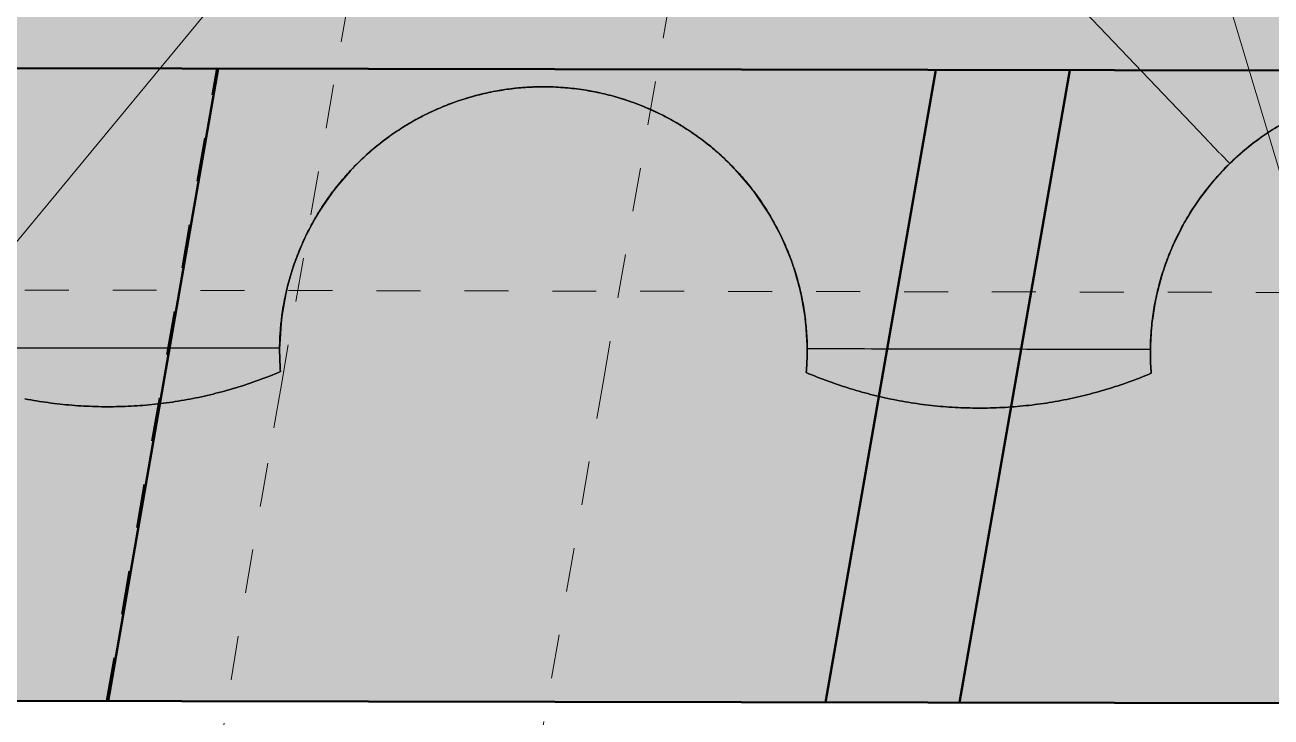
# Model space of a CAD drawing. Header units: metres. Extents: x -1161 to -1081, y 0 to 563.
# Drawn here: x -1115.764 to -1112.93, y 507.655 to 509.23 of the extents above; entities that cross this region are included whole.
import ezdxf

# ---------------------------------------------------------------- set-up
doc = ezdxf.new("R2010")
doc.units = ezdxf.units.M
for name, pattern in [('Dash - Tight', [0.0045, 0.003, -0.0015]), ('JacobsDash', [0.0045, 0.003, -0.0015]), ('JacobsGridLine', [0.0145, 0.01, -0.001, 0.0025, -0.001])]:
    doc.linetypes.add(name, pattern=pattern)
for name, color, linetype, lineweight in [('A-DETL', 7, 'Continuous', 13), ('A-DETL-GENF', 7, 'Continuous', 9), ('A-FLOR', 7, 'Continuous', 50), ('A-GENM', 7, 'Continuous', 35), ('G-ANNO-TEXT', 7, 'Continuous', 9), ('S-BEAM', 7, 'Continuous', 50), ('S-GRID', 7, 'Continuous', 9)]:
    doc.layers.add(name, color=color, linetype=linetype, lineweight=lineweight)

# ---------------------------------------------------------------- blocks, each defined once
blk = doc.blocks.new('T2DPAA-T2D-C3S-RS-M3D-100334_rvt-1-DRG-2873121 - DECK SLAB GENERAL ARRANGEMENT PLAN')
at = {"layer": 'A-GENM', "color": 254, "lineweight": 25, "true_color": 0xd1d1d1}
for p, q in [((-1113.4997, 509.4137), (-1113.0945, 508.9884)), ((-1114.6858, 509.0805), (-1114.6878, 509.0802)), ((-1114.2531, 508.9889), (-1114.2592, 508.9929)), ((-1114.2491, 508.9863), (-1114.2531, 508.9889)), ((-1113.0941, 508.9879), (-1113.0713, 508.964)), ((-1113.0704, 508.9631), (-1113.0469, 508.9383)), ((-1113.0458, 508.9372), (-1113.0445, 508.9358)), ((-1113.0435, 508.9348), (-1113.0239, 508.9142)), ((-1113.0239, 508.9142), (-1113.0265, 508.9117)), ((-1113.0184, 508.9196), (-1113.0239, 508.9142)), ((-1113.129, 508.7765), (-1113.1306, 508.7736)), ((-1114.017, 508.6826), (-1114.0178, 508.6847)), ((-1115.17, 508.622), (-1115.1709, 508.618))]:
    blk.add_line(p, q, dxfattribs=at)
at = {"layer": 'A-GENM', "color": 9, "lineweight": 25, "true_color": 0xbebebe}
for p, q in [((-1114.7412, 509.0683), (-1114.743, 509.0678)), ((-1114.6878, 509.0802), (-1114.6892, 509.0799)), ((-1114.6794, 509.0816), (-1114.6849, 509.0807)), ((-1114.6285, 509.0874), (-1114.6301, 509.0873)), ((-1114.5536, 509.0882), (-1114.5572, 509.0884)), ((-1114.8121, 509.0444), (-1114.8136, 509.0438)), ((-1114.8021, 509.0484), (-1114.808, 509.046)), ((-1114.7545, 509.0646), (-1114.7566, 509.064)), ((-1114.8728, 509.0155), (-1114.875, 509.0143)), ((-1114.8606, 509.0219), (-1114.8632, 509.0206)), ((-1114.3093, 509.022), (-1114.311, 509.0228)), ((-1114.3045, 509.0194), (-1114.3093, 509.022)), ((-1114.9257, 508.9829), (-1114.9271, 508.9819)), ((-1114.9155, 508.9898), (-1114.921, 508.9861)), ((-1114.2471, 508.9849), (-1114.2491, 508.9863)), ((-1114.2008, 508.9499), (-1114.2036, 508.9522)), ((-1112.9718, 508.9597), (-1112.9731, 508.9586)), ((-1114.9779, 508.9425), (-1114.9799, 508.9407)), ((-1114.9676, 508.9512), (-1114.9706, 508.9487)), ((-1114.1952, 508.9452), (-1114.2008, 508.9499)), ((-1115.0143, 508.9082), (-1115.0187, 508.9036)), ((-1114.148, 508.9003), (-1114.1509, 508.9032)), ((-1115.0651, 508.8488), (-1115.0665, 508.8469)), ((-1115.057, 508.8594), (-1115.0601, 508.8554)), ((-1114.1104, 508.8562), (-1114.1136, 508.8603)), ((-1114.1058, 508.8502), (-1114.1104, 508.8561)), ((-1115.0936, 508.8072), (-1115.0967, 508.8023)), ((-1114.0757, 508.8063), (-1114.0772, 508.8086)), ((-1114.0696, 508.7963), (-1114.0726, 508.8013)), ((-1113.1273, 508.7795), (-1113.129, 508.7765)), ((-1115.1305, 508.7389), (-1115.1311, 508.7375)), ((-1115.125, 508.7506), (-1115.1275, 508.7452)), ((-1114.0423, 508.7451), (-1114.0451, 508.7509)), ((-1114.0394, 508.7388), (-1114.0423, 508.7451)), ((-1115.1498, 508.6915), (-1115.1515, 508.6867)), ((-1114.0179, 508.6852), (-1114.0202, 508.6915)), ((-1114.0154, 508.6778), (-1114.017, 508.6826)), ((-1113.1779, 508.6617), (-1113.1785, 508.6595)), ((-1115.1682, 508.6297), (-1115.1698, 508.6229)), ((-1113.9999, 508.622), (-1114.0015, 508.6291)), ((-1113.9986, 508.6163), (-1113.9999, 508.622)), ((-1113.1917, 508.6081), (-1113.1933, 508.6002)), ((-1113.191, 508.6112), (-1113.1916, 508.6087)), ((-1115.18, 508.5663), (-1115.1805, 508.5621)), ((-1113.9892, 508.5601), (-1113.9898, 508.5649)), ((-1113.1999, 508.5581), (-1113.2002, 508.5562)), ((-1113.2015, 508.5435), (-1113.2018, 508.5409)), ((-1115.1848, 508.5025), (-1115.1849, 508.4945)), ((-1113.985, 508.4926), (-1113.9851, 508.5002)), ((-1113.2042, 508.5003), (-1113.2043, 508.491))]:
    blk.add_line(p, q, dxfattribs=at)
at = {"layer": 'A-GENM', "color": 253, "lineweight": 25, "true_color": 0xa3a3a3}
for p, q in [((-1114.6892, 509.0799), (-1114.7412, 509.0683)), ((-1114.6301, 509.0873), (-1114.6794, 509.0816)), ((-1114.5597, 509.0885), (-1114.6146, 509.0883)), ((-1114.5014, 509.0832), (-1114.5536, 509.0882)), ((-1114.4309, 509.0689), (-1114.4867, 509.0809)), ((-1114.3756, 509.0513), (-1114.4309, 509.0689)), ((-1114.8136, 509.0438), (-1114.8606, 509.0219)), ((-1114.7566, 509.064), (-1114.8021, 509.0484)), ((-1114.311, 509.0228), (-1114.3621, 509.0461)), ((-1114.875, 509.0143), (-1114.9155, 508.9898)), ((-1114.2595, 508.9931), (-1114.3045, 509.0194)), ((-1114.9271, 508.9819), (-1114.9676, 508.9512)), ((-1114.2036, 508.9522), (-1114.2471, 508.9849)), ((-1112.9272, 508.991), (-1112.9718, 508.9597)), ((-1114.9799, 508.9407), (-1115.0143, 508.9082)), ((-1114.1581, 508.9107), (-1114.1946, 508.9447)), ((-1112.9821, 508.9515), (-1113.0183, 508.9197)), ((-1115.0246, 508.8973), (-1115.057, 508.8594)), ((-1114.1136, 508.8603), (-1114.148, 508.9003)), ((-1113.027, 508.9112), (-1113.0621, 508.8732)), ((-1115.0665, 508.8469), (-1115.0936, 508.8072)), ((-1114.0772, 508.8086), (-1114.1058, 508.8502)), ((-1113.0695, 508.8644), (-1113.095, 508.8307)), ((-1113.1039, 508.8178), (-1113.1273, 508.7795)), ((-1115.1016, 508.794), (-1115.125, 508.7506)), ((-1114.0451, 508.7509), (-1114.0696, 508.7963)), ((-1113.1314, 508.7722), (-1113.154, 508.7259)), ((-1115.1311, 508.7375), (-1115.1498, 508.6915)), ((-1114.0202, 508.6915), (-1114.0394, 508.7388)), ((-1113.1599, 508.7119), (-1113.174, 508.6739)), ((-1115.1548, 508.6768), (-1115.1682, 508.6297)), ((-1114.0015, 508.6291), (-1114.0154, 508.6778)), ((-1113.1785, 508.6595), (-1113.191, 508.6112)), ((-1115.171, 508.6175), (-1115.18, 508.5663)), ((-1113.9898, 508.5649), (-1113.9986, 508.6163)), ((-1113.1933, 508.6002), (-1113.1999, 508.5581)), ((-1115.1817, 508.551), (-1115.1848, 508.5025)), ((-1113.9851, 508.5002), (-1113.9881, 508.5505)), ((-1113.2018, 508.5409), (-1113.2042, 508.5003))]:
    blk.add_line(p, q, dxfattribs=at)
at = {"layer": 'A-GENM', "color": 254, "lineweight": 25, "true_color": 0xd1d1d1, "flags": 128}
for points in [[(-1114.743, 509.0678), (-1114.7485, 509.0663), (-1114.7545, 509.0646)], [(-1114.6155, 509.0883), (-1114.6219, 509.0879), (-1114.6285, 509.0874)], [(-1114.4867, 509.0809), (-1114.4937, 509.0821), (-1114.5006, 509.0831)], [(-1114.808, 509.046), (-1114.8093, 509.0455), (-1114.8121, 509.0444)], [(-1114.3631, 509.0465), (-1114.3688, 509.0487), (-1114.3755, 509.0513)], [(-1114.8632, 509.0206), (-1114.8675, 509.0184), (-1114.8728, 509.0155)], [(-1114.921, 508.9861), (-1114.9225, 508.9851), (-1114.9257, 508.9829)], [(-1112.9731, 508.9586), (-1112.9756, 508.9567), (-1112.9813, 508.9522)], [(-1114.9706, 508.9487), (-1114.9736, 508.9462), (-1114.9779, 508.9425)], [(-1115.0187, 508.9036), (-1115.0202, 508.902), (-1115.0236, 508.8985)], [(-1114.1509, 508.9032), (-1114.153, 508.9055), (-1114.1579, 508.9105)], [(-1113.0625, 508.8728), (-1113.064, 508.871), (-1113.0688, 508.8652)], [(-1115.0601, 508.8554), (-1115.0619, 508.8531), (-1115.0651, 508.8488)], [(-1113.0952, 508.8305), (-1113.0997, 508.8239), (-1113.1035, 508.8183)], [(-1115.0967, 508.8023), (-1115.0981, 508.8), (-1115.101, 508.7951)], [(-1114.0726, 508.8013), (-1114.0733, 508.8025), (-1114.0757, 508.8063)], [(-1115.1275, 508.7452), (-1115.1284, 508.7433), (-1115.1305, 508.7389)], [(-1113.1545, 508.7249), (-1113.1563, 508.7206), (-1113.1596, 508.7127)], [(-1115.1515, 508.6867), (-1115.1525, 508.6838), (-1115.1545, 508.6777)], [(-1113.1742, 508.6733), (-1113.1768, 508.6652), (-1113.1779, 508.6617)], [(-1115.1805, 508.5621), (-1115.1809, 508.5586), (-1115.1817, 508.5516)], [(-1113.9882, 508.5514), (-1113.9889, 508.5577), (-1113.9892, 508.5601)], [(-1113.2002, 508.5562), (-1113.2009, 508.5499), (-1113.2015, 508.5435)]]:
    blk.add_lwpolyline(points, dxfattribs=at)
at = {"layer": 'A-GENM', "color": 253, "lineweight": 25, "true_color": 0xa3a3a3}
for points in [[(-1114.7488, 509.0662), (-1114.7562, 509.0641), (-1114.7636, 509.0619), (-1114.7709, 509.0595)], [(-1114.766, 509.0611), (-1114.7525, 509.0653), (-1114.7389, 509.0691), (-1114.7251, 509.0724)], [(-1114.7067, 509.0765), (-1114.7143, 509.075), (-1114.7219, 509.0732), (-1114.7294, 509.0714)], [(-1114.7251, 509.0724), (-1114.7114, 509.0757), (-1114.6975, 509.0785), (-1114.6835, 509.0809)], [(-1114.664, 509.0838), (-1114.6717, 509.0828), (-1114.6795, 509.0816), (-1114.6873, 509.0802)], [(-1114.6835, 509.0809), (-1114.6695, 509.0832), (-1114.6555, 509.085), (-1114.6414, 509.0864)], [(-1114.6206, 509.088), (-1114.6286, 509.0875), (-1114.6366, 509.0869), (-1114.6446, 509.0861)], [(-1114.6414, 509.0864), (-1114.6273, 509.0877), (-1114.6132, 509.0885), (-1114.599, 509.0889)], [(-1114.5769, 509.089), (-1114.5851, 509.0891), (-1114.5933, 509.089), (-1114.6015, 509.0888)], [(-1114.599, 509.0889), (-1114.5849, 509.0892), (-1114.5707, 509.089), (-1114.5565, 509.0884)], [(-1114.5326, 509.0867), (-1114.5412, 509.0875), (-1114.5498, 509.0881), (-1114.5584, 509.0884)], [(-1114.5565, 509.0884), (-1114.5424, 509.0877), (-1114.5283, 509.0865), (-1114.5142, 509.0848)], [(-1114.4735, 509.0786), (-1114.4874, 509.0812), (-1114.5014, 509.0833), (-1114.5155, 509.085)], [(-1114.5142, 509.0848), (-1114.5002, 509.0832), (-1114.4862, 509.081), (-1114.4723, 509.0783)], [(-1114.4723, 509.0783), (-1114.4583, 509.0757), (-1114.4445, 509.0725), (-1114.4309, 509.0689)], [(-1114.4309, 509.0689), (-1114.4174, 509.0653), (-1114.404, 509.0613), (-1114.3908, 509.0568)], [(-1114.39, 509.0565), (-1114.4035, 509.0611), (-1114.4171, 509.0652), (-1114.4309, 509.0689)], [(-1114.8449, 509.0298), (-1114.8322, 509.0359), (-1114.8192, 509.0416), (-1114.806, 509.0468)], [(-1114.79, 509.0529), (-1114.7971, 509.0503), (-1114.8043, 509.0476), (-1114.8113, 509.0447)], [(-1114.806, 509.0468), (-1114.7929, 509.052), (-1114.7795, 509.0568), (-1114.766, 509.0611)], [(-1114.3908, 509.0568), (-1114.3776, 509.0522), (-1114.3646, 509.0473), (-1114.3517, 509.0418)], [(-1114.3502, 509.0412), (-1114.3589, 509.0449), (-1114.3677, 509.0484), (-1114.3766, 509.0517)], [(-1114.3517, 509.0418), (-1114.3389, 509.0364), (-1114.3262, 509.0305), (-1114.3137, 509.0242)], [(-1114.9186, 508.9877), (-1114.9069, 508.9956), (-1114.8948, 509.003), (-1114.8825, 509.01)], [(-1114.8688, 509.0176), (-1114.8755, 509.0141), (-1114.8821, 509.0104), (-1114.8886, 509.0065)], [(-1114.8825, 509.01), (-1114.8702, 509.0171), (-1114.8577, 509.0236), (-1114.8449, 509.0298)], [(-1114.83, 509.0367), (-1114.837, 509.0336), (-1114.8438, 509.0304), (-1114.8506, 509.027)], [(-1114.3115, 509.0231), (-1114.3191, 509.027), (-1114.3268, 509.0307), (-1114.3346, 509.0343)], [(-1114.3137, 509.0242), (-1114.3013, 509.0179), (-1114.2891, 509.0112), (-1114.2771, 509.004)], [(-1114.2742, 509.0023), (-1114.2812, 509.0065), (-1114.2882, 509.0106), (-1114.2954, 509.0145)], [(-1112.9299, 508.9894), (-1112.9178, 508.9972), (-1112.9054, 509.0045), (-1112.8928, 509.0114)], [(-1114.953, 508.9629), (-1114.9419, 508.9715), (-1114.9304, 508.9798), (-1114.9186, 508.9877)], [(-1114.9061, 508.9959), (-1114.9124, 508.9918), (-1114.9187, 508.9877), (-1114.925, 508.9834)], [(-1114.2771, 509.004), (-1114.2651, 508.9969), (-1114.2534, 508.9893), (-1114.242, 508.9813)], [(-1114.2385, 508.9789), (-1114.245, 508.9835), (-1114.2515, 508.9879), (-1114.2582, 508.9922)], [(-1114.242, 508.9813), (-1114.2305, 508.9733), (-1114.2193, 508.965), (-1114.2085, 508.9562)], [(-1112.9652, 508.9647), (-1112.9537, 508.9733), (-1112.9419, 508.9816), (-1112.9299, 508.9894)], [(-1112.916, 508.9981), (-1112.9215, 508.9947), (-1112.9269, 508.9913), (-1112.9323, 508.9878)], [(-1114.9856, 508.9356), (-1114.9751, 508.9451), (-1114.9642, 508.9542), (-1114.953, 508.9629)], [(-1114.9417, 508.9715), (-1114.9477, 508.967), (-1114.9537, 508.9624), (-1114.9596, 508.9577)], [(-1114.2045, 508.953), (-1114.2106, 508.9579), (-1114.2167, 508.9628), (-1114.2229, 508.9675)], [(-1114.2085, 508.9562), (-1114.1976, 508.9475), (-1114.1871, 508.9383), (-1114.1768, 508.9288)], [(-1112.9987, 508.9375), (-1112.9879, 508.947), (-1112.9767, 508.9561), (-1112.9652, 508.9647)], [(-1112.9519, 508.9745), (-1112.957, 508.9708), (-1112.962, 508.9671), (-1112.967, 508.9633)], [(-1115.0162, 508.9062), (-1115.0064, 508.9164), (-1114.9962, 508.9262), (-1114.9856, 508.9356)], [(-1114.9754, 508.9446), (-1114.9811, 508.9397), (-1114.9867, 508.9347), (-1114.9922, 508.9296)], [(-1114.1725, 508.9248), (-1114.1781, 508.9301), (-1114.1838, 508.9353), (-1114.1896, 508.9403)], [(-1114.1768, 508.9288), (-1114.1666, 508.9193), (-1114.1567, 508.9095), (-1114.1472, 508.8993)], [(-1113.0301, 508.9081), (-1113.02, 508.9183), (-1113.0095, 508.9281), (-1112.9987, 508.9375)], [(-1112.9862, 508.9482), (-1112.9908, 508.9443), (-1112.9954, 508.9404), (-1113, 508.9364)], [(-1115.0446, 508.8747), (-1115.0355, 508.8855), (-1115.026, 508.896), (-1115.0162, 508.9062)], [(-1115.0071, 508.9154), (-1115.0125, 508.9101), (-1115.0177, 508.9047), (-1115.0228, 508.8992)], [(-1114.1425, 508.8943), (-1114.1477, 508.9), (-1114.153, 508.9055), (-1114.1584, 508.9109)], [(-1114.1472, 508.8993), (-1114.1376, 508.8892), (-1114.1285, 508.8786), (-1114.1196, 508.8678)], [(-1113.0594, 508.8764), (-1113.05, 508.8873), (-1113.0403, 508.8979), (-1113.0301, 508.9081)], [(-1113.0189, 508.9191), (-1113.023, 508.9152), (-1113.027, 508.9113), (-1113.0309, 508.9073)], [(-1115.0707, 508.8412), (-1115.0624, 508.8526), (-1115.0537, 508.8638), (-1115.0446, 508.8747)], [(-1115.0367, 508.8839), (-1115.0416, 508.8783), (-1115.0464, 508.8726), (-1115.0512, 508.8667)], [(-1114.1148, 508.8618), (-1114.1196, 508.8678), (-1114.1244, 508.8737), (-1114.1293, 508.8794)], [(-1114.1196, 508.8678), (-1114.1108, 508.857), (-1114.1024, 508.8459), (-1114.0944, 508.8345)], [(-1113.0863, 508.8427), (-1113.0777, 508.8543), (-1113.0688, 508.8655), (-1113.0594, 508.8764)], [(-1115.0944, 508.806), (-1115.0869, 508.818), (-1115.079, 508.8297), (-1115.0707, 508.8412)], [(-1115.0639, 508.8505), (-1115.0684, 508.8445), (-1115.0728, 508.8384), (-1115.0771, 508.8323)], [(-1114.0895, 508.8275), (-1114.0938, 508.8337), (-1114.0982, 508.8399), (-1114.1027, 508.846)], [(-1113.1107, 508.8072), (-1113.103, 508.8193), (-1113.0949, 508.8312), (-1113.0863, 508.8427)], [(-1115.0886, 508.8152), (-1115.0927, 508.8089), (-1115.0966, 508.8025), (-1115.1004, 508.7961)], [(-1114.0944, 508.8345), (-1114.0864, 508.8231), (-1114.0787, 508.8114), (-1114.0715, 508.7994)], [(-1114.0667, 508.7913), (-1114.0705, 508.7979), (-1114.0744, 508.8043), (-1114.0785, 508.8107)], [(-1114.0715, 508.7994), (-1114.0643, 508.7875), (-1114.0575, 508.7753), (-1114.0511, 508.7629)], [(-1113.1325, 508.77), (-1113.1257, 508.7827), (-1113.1184, 508.7951), (-1113.1107, 508.8072)], [(-1115.134, 508.7309), (-1115.1283, 508.7439), (-1115.1222, 508.7566), (-1115.1156, 508.7691)], [(-1114.0469, 508.7545), (-1114.0501, 508.761), (-1114.0534, 508.7674), (-1114.0569, 508.7738)], [(-1114.0511, 508.7629), (-1114.0447, 508.7505), (-1114.0388, 508.7379), (-1114.0333, 508.725)], [(-1113.1516, 508.7314), (-1113.1457, 508.7445), (-1113.1393, 508.7574), (-1113.1325, 508.77)], [(-1113.1319, 508.7711), (-1113.1347, 508.7661), (-1113.1373, 508.761), (-1113.1399, 508.7559)], [(-1115.1498, 508.6915), (-1115.145, 508.7048), (-1115.1397, 508.718), (-1115.134, 508.7309)], [(-1115.1301, 508.7397), (-1115.1332, 508.7329), (-1115.1362, 508.726), (-1115.1391, 508.7191)], [(-1114.029, 508.7147), (-1114.0319, 508.7217), (-1114.0348, 508.7286), (-1114.0379, 508.7355)], [(-1113.1678, 508.6915), (-1113.1629, 508.705), (-1113.1575, 508.7183), (-1113.1516, 508.7314)], [(-1113.1509, 508.733), (-1113.1534, 508.7275), (-1113.1558, 508.7219), (-1113.1581, 508.7163)], [(-1114.0333, 508.725), (-1114.0278, 508.7122), (-1114.0228, 508.6992), (-1114.0182, 508.686)], [(-1115.1627, 508.6511), (-1115.1608, 508.6579), (-1115.1567, 508.6714), (-1115.1522, 508.6848), (-1115.1498, 508.6915)], [(-1114.0144, 508.6746), (-1114.0167, 508.6817), (-1114.0192, 508.6889), (-1114.0218, 508.6959)], [(-1114.0182, 508.686), (-1114.0137, 508.6729), (-1114.0095, 508.6595), (-1114.0059, 508.6461)], [(-1113.1812, 508.6505), (-1113.1772, 508.6643), (-1113.1728, 508.678), (-1113.1678, 508.6915)], [(-1113.167, 508.6937), (-1113.1692, 508.6878), (-1113.1713, 508.6819), (-1113.1733, 508.6759)], [(-1115.1727, 508.6098), (-1115.1698, 508.6237), (-1115.1665, 508.6374), (-1115.1627, 508.6511)], [(-1115.1604, 508.659), (-1115.1625, 508.6518), (-1115.1645, 508.6446), (-1115.1664, 508.6373)], [(-1114.0026, 508.6335), (-1114.0044, 508.6408), (-1114.0064, 508.6481), (-1114.0085, 508.6554)], [(-1114.0059, 508.6461), (-1114.0022, 508.6326), (-1113.999, 508.619), (-1113.9963, 508.6053)], [(-1113.1916, 508.6086), (-1113.1886, 508.6227), (-1113.1851, 508.6367), (-1113.1812, 508.6505)], [(-1113.1804, 508.6533), (-1113.1822, 508.6472), (-1113.1839, 508.6409), (-1113.1855, 508.6347)], [(-1115.1711, 508.6173), (-1115.1727, 508.6099), (-1115.1742, 508.6025), (-1115.1755, 508.5951)], [(-1113.9938, 508.5916), (-1113.9951, 508.5991), (-1113.9965, 508.6065), (-1113.9981, 508.6139)], [(-1113.1908, 508.6121), (-1113.1922, 508.6057), (-1113.1935, 508.5993), (-1113.1946, 508.5929)], [(-1115.1797, 508.568), (-1115.1779, 508.582), (-1115.1755, 508.596), (-1115.1727, 508.6098)], [(-1113.9963, 508.6053), (-1113.9936, 508.5917), (-1113.9914, 508.5779), (-1113.9897, 508.564)], [(-1113.1989, 508.5662), (-1113.1979, 508.5733), (-1113.1957, 508.5875), (-1113.193, 508.6016), (-1113.1916, 508.6086)], [(-1115.1788, 508.5749), (-1115.1799, 508.5674), (-1115.1808, 508.5599), (-1115.1816, 508.5524)], [(-1113.988, 508.5493), (-1113.9888, 508.5568), (-1113.9897, 508.5643), (-1113.9907, 508.5719)], [(-1113.9897, 508.564), (-1113.9879, 508.5502), (-1113.9867, 508.5363), (-1113.9859, 508.5224)], [(-1113.2032, 508.5233), (-1113.2022, 508.5376), (-1113.2008, 508.5519), (-1113.1989, 508.5662)], [(-1113.1983, 508.5703), (-1113.1993, 508.5637), (-1113.2001, 508.5572), (-1113.2008, 508.5506)], [(-1115.1834, 508.5321), (-1115.184, 508.5245), (-1115.1844, 508.5169), (-1115.1846, 508.5093)], [(-1113.9852, 508.5065), (-1113.9854, 508.5142), (-1113.9858, 508.5218), (-1113.9863, 508.5294)], [(-1113.2028, 508.528), (-1113.2033, 508.5214), (-1113.2037, 508.5147), (-1113.2039, 508.5081)], [(-1115.1849, 508.4833), (-1115.1851, 508.4974), (-1115.1847, 508.5116), (-1115.1838, 508.5257)], [(-1113.9859, 508.5224), (-1113.9851, 508.5085), (-1113.9848, 508.4945), (-1113.985, 508.4806)], [(-1113.2043, 508.4802), (-1113.2045, 508.4946), (-1113.2041, 508.5089), (-1113.2032, 508.5233)], [(-1115.183, 508.4409), (-1115.1842, 508.455), (-1115.1848, 508.4691), (-1115.1849, 508.4833)], [(-1113.985, 508.4806), (-1113.9852, 508.4666), (-1113.9859, 508.4527), (-1113.9871, 508.4388)], [(-1113.2024, 508.4371), (-1113.2036, 508.4515), (-1113.2042, 508.4658), (-1113.2043, 508.4802)], [(-1115.2843, 508.4041), (-1115.2671, 508.4093), (-1115.2501, 508.415), (-1115.2332, 508.4211)], [(-1115.2332, 508.4211), (-1115.2163, 508.4272), (-1115.1996, 508.4338), (-1115.183, 508.4409)], [(-1113.9871, 508.4388), (-1113.9706, 508.4317), (-1113.9539, 508.4251), (-1113.9371, 508.4189)], [(-1113.9371, 508.4189), (-1113.9203, 508.4128), (-1113.9033, 508.4071), (-1113.8862, 508.4018)], [(-1113.3035, 508.4006), (-1113.2863, 508.4058), (-1113.2693, 508.4114), (-1113.2525, 508.4175)], [(-1113.2525, 508.4175), (-1113.2356, 508.4236), (-1113.2189, 508.4302), (-1113.2024, 508.4371)], [(-1115.389, 508.3783), (-1115.3714, 508.3817), (-1115.3538, 508.3855), (-1115.3363, 508.3898)], [(-1115.3363, 508.3898), (-1115.3189, 508.3941), (-1115.3015, 508.3988), (-1115.2843, 508.4041)], [(-1113.8862, 508.4018), (-1113.869, 508.3965), (-1113.8518, 508.3917), (-1113.8344, 508.3874)], [(-1113.8344, 508.3874), (-1113.8257, 508.3852), (-1113.8082, 508.3812), (-1113.7907, 508.3775), (-1113.7819, 508.3758)], [(-1113.4078, 508.3751), (-1113.3902, 508.3784), (-1113.3727, 508.3822), (-1113.3553, 508.3864)], [(-1113.3553, 508.3864), (-1113.3379, 508.3907), (-1113.3206, 508.3954), (-1113.3035, 508.4006)], [(-1115.7643, 508.379), (-1115.7466, 508.3756), (-1115.7289, 508.3727), (-1115.7111, 508.3702)], [(-1115.7111, 508.3702), (-1115.6933, 508.3678), (-1115.6754, 508.3658), (-1115.6575, 508.3643)], [(-1115.6575, 508.3643), (-1115.6396, 508.3629), (-1115.6216, 508.3619), (-1115.6037, 508.3613)], [(-1115.6037, 508.3613), (-1115.5857, 508.3608), (-1115.5677, 508.3608), (-1115.5497, 508.3612)], [(-1115.5497, 508.3612), (-1115.5318, 508.3617), (-1115.5138, 508.3626), (-1115.4959, 508.364)], [(-1115.4959, 508.364), (-1115.478, 508.3655), (-1115.4601, 508.3674), (-1115.4423, 508.3698)], [(-1115.4423, 508.3698), (-1115.4244, 508.3721), (-1115.4067, 508.375), (-1115.389, 508.3783)], [(-1113.7819, 508.3758), (-1113.7643, 508.3724), (-1113.7466, 508.3695), (-1113.7289, 508.3671)], [(-1113.7289, 508.3671), (-1113.7111, 508.3647), (-1113.6933, 508.3627), (-1113.6754, 508.3612)], [(-1113.6754, 508.3612), (-1113.6576, 508.3597), (-1113.6397, 508.3587), (-1113.6218, 508.3582)], [(-1113.6218, 508.3582), (-1113.6039, 508.3577), (-1113.5859, 508.3577), (-1113.568, 508.3581)], [(-1113.568, 508.3581), (-1113.5501, 508.3586), (-1113.5322, 508.3595), (-1113.5143, 508.3609)], [(-1113.5143, 508.3609), (-1113.4965, 508.3623), (-1113.4787, 508.3642), (-1113.4609, 508.3665)], [(-1113.4609, 508.3665), (-1113.4431, 508.3689), (-1113.4254, 508.3717), (-1113.4078, 508.3751)]]:
    blk.add_open_spline(points, degree=3, dxfattribs=at)
at = {"layer": 'A-GENM', "color": 9, "lineweight": 25, "true_color": 0xbebebe}
for points in [[(-1114.7251, 509.0724), (-1114.7389, 509.0691), (-1114.7525, 509.0653), (-1114.766, 509.0611)], [(-1114.7294, 509.0714), (-1114.7359, 509.0698), (-1114.7424, 509.068), (-1114.7488, 509.0662)], [(-1114.6835, 509.0809), (-1114.6975, 509.0786), (-1114.7114, 509.0757), (-1114.7251, 509.0724)], [(-1114.6873, 509.0802), (-1114.6938, 509.0791), (-1114.7003, 509.0779), (-1114.7067, 509.0765)], [(-1114.6414, 509.0864), (-1114.6555, 509.085), (-1114.6695, 509.0832), (-1114.6835, 509.0809)], [(-1114.6446, 509.0861), (-1114.651, 509.0854), (-1114.6575, 509.0847), (-1114.664, 509.0838)], [(-1114.599, 509.0889), (-1114.6132, 509.0885), (-1114.6273, 509.0877), (-1114.6414, 509.0864)], [(-1114.5565, 509.0884), (-1114.5636, 509.0887), (-1114.5778, 509.0891), (-1114.5919, 509.089), (-1114.599, 509.0889)], [(-1114.5584, 509.0884), (-1114.5646, 509.0887), (-1114.5707, 509.0889), (-1114.5769, 509.089)], [(-1114.5142, 509.0848), (-1114.5283, 509.0865), (-1114.5424, 509.0877), (-1114.5565, 509.0884)], [(-1114.5155, 509.085), (-1114.5212, 509.0856), (-1114.5269, 509.0862), (-1114.5326, 509.0867)], [(-1114.4723, 509.0783), (-1114.4862, 509.081), (-1114.5002, 509.0832), (-1114.5142, 509.0848)], [(-1114.4309, 509.0689), (-1114.4449, 509.0726), (-1114.4592, 509.0759), (-1114.4735, 509.0786)], [(-1114.4309, 509.0689), (-1114.4445, 509.0725), (-1114.4583, 509.0757), (-1114.4723, 509.0783)], [(-1114.3908, 509.0567), (-1114.404, 509.0613), (-1114.4174, 509.0653), (-1114.4309, 509.0689)], [(-1114.806, 509.0468), (-1114.8192, 509.0416), (-1114.8322, 509.0359), (-1114.8449, 509.0298)], [(-1114.8113, 509.0447), (-1114.8176, 509.0421), (-1114.8238, 509.0395), (-1114.83, 509.0367)], [(-1114.766, 509.0611), (-1114.7795, 509.0568), (-1114.7929, 509.052), (-1114.806, 509.0468)], [(-1114.3517, 509.0418), (-1114.3646, 509.0473), (-1114.3776, 509.0522), (-1114.3908, 509.0567)], [(-1114.3766, 509.0517), (-1114.3808, 509.0533), (-1114.385, 509.0548), (-1114.3892, 509.0562)], [(-1114.3137, 509.0242), (-1114.3262, 509.0305), (-1114.3389, 509.0364), (-1114.3517, 509.0418)], [(-1114.3346, 509.0343), (-1114.3397, 509.0367), (-1114.3449, 509.039), (-1114.3502, 509.0412)], [(-1114.8825, 509.01), (-1114.8948, 509.003), (-1114.9068, 508.9956), (-1114.9186, 508.9877)], [(-1114.8449, 509.0298), (-1114.8577, 509.0237), (-1114.8702, 509.0171), (-1114.8825, 509.01)], [(-1114.8506, 509.027), (-1114.8567, 509.024), (-1114.8628, 509.0209), (-1114.8688, 509.0176)], [(-1114.2771, 509.004), (-1114.2891, 509.0112), (-1114.3013, 509.0179), (-1114.3137, 509.0242)], [(-1114.9186, 508.9877), (-1114.9304, 508.9798), (-1114.9419, 508.9715), (-1114.953, 508.9628)], [(-1114.8896, 509.0059), (-1114.8952, 509.0027), (-1114.9006, 508.9993), (-1114.9061, 508.9959)], [(-1114.242, 508.9813), (-1114.2534, 508.9893), (-1114.2651, 508.9969), (-1114.2771, 509.004)], [(-1114.2582, 508.9922), (-1114.2635, 508.9957), (-1114.2688, 508.999), (-1114.2742, 509.0023)], [(-1114.2085, 508.9562), (-1114.2193, 508.965), (-1114.2305, 508.9733), (-1114.242, 508.9813)], [(-1112.9299, 508.9894), (-1112.9419, 508.9816), (-1112.9537, 508.9733), (-1112.9652, 508.9647)], [(-1114.953, 508.9628), (-1114.9642, 508.9542), (-1114.9751, 508.9451), (-1114.9856, 508.9356)], [(-1114.9596, 508.9577), (-1114.9649, 508.9534), (-1114.9702, 508.9491), (-1114.9754, 508.9446)], [(-1114.2229, 508.9675), (-1114.228, 508.9714), (-1114.2332, 508.9752), (-1114.2385, 508.9789)], [(-1114.1768, 508.9288), (-1114.1871, 508.9383), (-1114.1976, 508.9475), (-1114.2085, 508.9562)], [(-1112.9652, 508.9647), (-1112.9767, 508.9561), (-1112.9879, 508.947), (-1112.9987, 508.9376)], [(-1112.967, 508.9633), (-1112.9735, 508.9584), (-1112.9799, 508.9533), (-1112.9862, 508.9482)], [(-1114.9856, 508.9356), (-1114.9962, 508.9262), (-1115.0064, 508.9164), (-1115.0162, 508.9062)], [(-1114.9922, 508.9296), (-1114.9973, 508.9249), (-1115.0022, 508.9202), (-1115.0071, 508.9154)], [(-1114.1472, 508.8993), (-1114.1567, 508.9095), (-1114.1666, 508.9194), (-1114.1768, 508.9288)], [(-1114.1584, 508.9109), (-1114.163, 508.9156), (-1114.1677, 508.9202), (-1114.1725, 508.9248)], [(-1112.9987, 508.9376), (-1113.0095, 508.9281), (-1113.02, 508.9183), (-1113.0301, 508.9081)], [(-1113, 508.9364), (-1113.0064, 508.9308), (-1113.0127, 508.925), (-1113.0189, 508.9191)], [(-1115.0162, 508.9062), (-1115.026, 508.896), (-1115.0355, 508.8855), (-1115.0446, 508.8747)], [(-1115.0228, 508.8992), (-1115.0275, 508.8942), (-1115.0321, 508.8891), (-1115.0367, 508.8839)], [(-1114.1196, 508.8678), (-1114.1285, 508.8786), (-1114.1376, 508.8892), (-1114.1472, 508.8993)], [(-1113.0301, 508.9081), (-1113.0403, 508.8979), (-1113.05, 508.8873), (-1113.0594, 508.8764)], [(-1113.0317, 508.9065), (-1113.0413, 508.8968), (-1113.0505, 508.8868), (-1113.0594, 508.8764)], [(-1115.0446, 508.8747), (-1115.0537, 508.8638), (-1115.0624, 508.8526), (-1115.0707, 508.8412)], [(-1114.0944, 508.8345), (-1114.1024, 508.8459), (-1114.1108, 508.857), (-1114.1196, 508.8678)], [(-1113.0594, 508.8764), (-1113.0688, 508.8655), (-1113.0777, 508.8543), (-1113.0863, 508.8427)], [(-1113.0601, 508.8756), (-1113.0692, 508.865), (-1113.0779, 508.854), (-1113.0862, 508.8428)], [(-1115.0707, 508.8412), (-1115.079, 508.8297), (-1115.0869, 508.818), (-1115.0944, 508.806)], [(-1114.1027, 508.846), (-1114.1066, 508.8513), (-1114.1107, 508.8566), (-1114.1148, 508.8618)], [(-1113.0863, 508.8427), (-1113.0949, 508.8312), (-1113.103, 508.8193), (-1113.1107, 508.8072)], [(-1113.0863, 508.8427), (-1113.0946, 508.8315), (-1113.1025, 508.82), (-1113.11, 508.8083)], [(-1115.0771, 508.8323), (-1115.081, 508.8267), (-1115.0848, 508.8209), (-1115.0886, 508.8152)], [(-1114.0715, 508.7994), (-1114.0787, 508.8114), (-1114.0864, 508.8231), (-1114.0944, 508.8345)], [(-1115.0944, 508.806), (-1115.1019, 508.7939), (-1115.109, 508.7817), (-1115.1156, 508.7691)], [(-1115.1004, 508.7961), (-1115.104, 508.7902), (-1115.1074, 508.7842), (-1115.1107, 508.7782)], [(-1114.0511, 508.7629), (-1114.0575, 508.7753), (-1114.0643, 508.7875), (-1114.0715, 508.7994)], [(-1114.0569, 508.7738), (-1114.06, 508.7797), (-1114.0633, 508.7856), (-1114.0667, 508.7913)], [(-1113.1107, 508.8072), (-1113.1184, 508.7951), (-1113.1257, 508.7827), (-1113.1325, 508.77)], [(-1113.1107, 508.8072), (-1113.118, 508.7958), (-1113.1249, 508.7841), (-1113.1313, 508.7722)], [(-1115.1156, 508.7691), (-1115.1222, 508.7566), (-1115.1283, 508.7439), (-1115.134, 508.7309)], [(-1115.1214, 508.7578), (-1115.1244, 508.7518), (-1115.1273, 508.7458), (-1115.1301, 508.7397)], [(-1114.0333, 508.725), (-1114.0388, 508.7379), (-1114.0447, 508.7505), (-1114.0511, 508.7629)], [(-1113.1325, 508.77), (-1113.1393, 508.7574), (-1113.1457, 508.7445), (-1113.1516, 508.7314)], [(-1115.134, 508.7309), (-1115.1397, 508.718), (-1115.145, 508.7048), (-1115.1498, 508.6915)], [(-1114.0379, 508.7355), (-1114.0407, 508.7416), (-1114.0435, 508.7477), (-1114.0465, 508.7537)], [(-1113.1516, 508.7314), (-1113.1575, 508.7183), (-1113.1629, 508.705), (-1113.1678, 508.6915)], [(-1115.1391, 508.7191), (-1115.1417, 508.7127), (-1115.1443, 508.7063), (-1115.1467, 508.6999)], [(-1114.0182, 508.686), (-1114.0228, 508.6992), (-1114.0279, 508.7122), (-1114.0333, 508.725)], [(-1114.0218, 508.6959), (-1114.0241, 508.7022), (-1114.0265, 508.7085), (-1114.029, 508.7147)], [(-1113.1581, 508.7163), (-1113.1613, 508.7088), (-1113.1642, 508.7013), (-1113.167, 508.6937)], [(-1115.1498, 508.6915), (-1115.1545, 508.6782), (-1115.1588, 508.6647), (-1115.1627, 508.6511)], [(-1115.1542, 508.6787), (-1115.1564, 508.6721), (-1115.1584, 508.6656), (-1115.1604, 508.659)], [(-1114.0059, 508.6461), (-1114.0095, 508.6595), (-1114.0137, 508.6729), (-1114.0182, 508.686)], [(-1113.1678, 508.6915), (-1113.1728, 508.678), (-1113.1772, 508.6643), (-1113.1812, 508.6505)], [(-1113.1733, 508.6759), (-1113.1758, 508.6684), (-1113.1782, 508.6609), (-1113.1804, 508.6533)], [(-1115.1627, 508.6511), (-1115.1665, 508.6374), (-1115.1698, 508.6237), (-1115.1727, 508.6098)], [(-1113.9963, 508.6053), (-1113.999, 508.619), (-1114.0022, 508.6326), (-1114.0059, 508.6461)], [(-1113.1812, 508.6505), (-1113.1851, 508.6367), (-1113.1886, 508.6227), (-1113.1916, 508.6086)], [(-1115.1664, 508.6373), (-1115.168, 508.6306), (-1115.1696, 508.624), (-1115.1711, 508.6173)], [(-1113.9981, 508.6139), (-1113.9995, 508.6205), (-1114.001, 508.627), (-1114.0026, 508.6335)], [(-1115.1727, 508.6098), (-1115.1755, 508.596), (-1115.1779, 508.582), (-1115.1797, 508.568)], [(-1113.9897, 508.564), (-1113.9914, 508.5779), (-1113.9936, 508.5917), (-1113.9963, 508.6053)], [(-1113.9907, 508.5719), (-1113.9916, 508.5785), (-1113.9927, 508.5851), (-1113.9938, 508.5916)], [(-1113.1916, 508.6086), (-1113.1945, 508.5946), (-1113.197, 508.5804), (-1113.1989, 508.5662)], [(-1113.1946, 508.5929), (-1113.196, 508.5854), (-1113.1972, 508.5778), (-1113.1983, 508.5703)], [(-1115.1797, 508.568), (-1115.1816, 508.5539), (-1115.183, 508.5398), (-1115.1838, 508.5257)], [(-1113.9859, 508.5224), (-1113.9867, 508.5363), (-1113.9879, 508.5502), (-1113.9897, 508.564)], [(-1113.1989, 508.5662), (-1113.2008, 508.5519), (-1113.2023, 508.5376), (-1113.2032, 508.5233)], [(-1115.1816, 508.5524), (-1115.1823, 508.5456), (-1115.1829, 508.5388), (-1115.1834, 508.5321)], [(-1113.9863, 508.5294), (-1113.9868, 508.536), (-1113.9873, 508.5426), (-1113.988, 508.5493)], [(-1113.2008, 508.5506), (-1113.2016, 508.5431), (-1113.2023, 508.5355), (-1113.2028, 508.528)], [(-1115.1838, 508.5257), (-1115.1847, 508.5116), (-1115.1851, 508.4974), (-1115.1849, 508.4833)], [(-1115.1846, 508.5093), (-1115.1848, 508.5044), (-1115.1849, 508.4994), (-1115.1849, 508.4945)], [(-1113.985, 508.4806), (-1113.9848, 508.4945), (-1113.9851, 508.5085), (-1113.9859, 508.5224)], [(-1113.985, 508.4926), (-1113.985, 508.4972), (-1113.9851, 508.5019), (-1113.9852, 508.5065)], [(-1113.2032, 508.5233), (-1113.2041, 508.5089), (-1113.2045, 508.4946), (-1113.2043, 508.4802)], [(-1113.2039, 508.5081), (-1113.2041, 508.5024), (-1113.2043, 508.4967), (-1113.2043, 508.491)], [(-1115.1849, 508.4833), (-1115.1848, 508.4691), (-1115.1842, 508.455), (-1115.183, 508.4409)], [(-1113.9871, 508.4388), (-1113.9859, 508.4527), (-1113.9852, 508.4666), (-1113.985, 508.4806)], [(-1113.2043, 508.4802), (-1113.2042, 508.4658), (-1113.2036, 508.4515), (-1113.2024, 508.4371)], [(-1115.2332, 508.4211), (-1115.2501, 508.415), (-1115.2671, 508.4093), (-1115.2843, 508.404)], [(-1115.183, 508.4409), (-1115.1996, 508.4338), (-1115.2163, 508.4272), (-1115.2332, 508.4211)], [(-1113.9371, 508.4189), (-1113.9539, 508.4251), (-1113.9706, 508.4317), (-1113.9871, 508.4388)], [(-1113.8862, 508.4018), (-1113.9033, 508.4071), (-1113.9203, 508.4128), (-1113.9371, 508.4189)], [(-1113.2525, 508.4175), (-1113.2693, 508.4114), (-1113.2863, 508.4058), (-1113.3035, 508.4006)], [(-1113.2024, 508.4371), (-1113.2189, 508.4302), (-1113.2356, 508.4236), (-1113.2525, 508.4175)], [(-1115.3363, 508.3898), (-1115.3451, 508.3876), (-1115.3626, 508.3836), (-1115.3802, 508.38), (-1115.389, 508.3783)], [(-1115.2843, 508.404), (-1115.3015, 508.3988), (-1115.3189, 508.3941), (-1115.3363, 508.3898)], [(-1113.8344, 508.3874), (-1113.8518, 508.3917), (-1113.869, 508.3965), (-1113.8862, 508.4018)], [(-1113.7819, 508.3758), (-1113.7995, 508.3792), (-1113.817, 508.3831), (-1113.8344, 508.3874)], [(-1113.3553, 508.3864), (-1113.364, 508.3843), (-1113.3815, 508.3803), (-1113.399, 508.3767), (-1113.4078, 508.3751)], [(-1113.3035, 508.4006), (-1113.3206, 508.3954), (-1113.3379, 508.3907), (-1113.3553, 508.3864)], [(-1115.7111, 508.3702), (-1115.7289, 508.3727), (-1115.7466, 508.3756), (-1115.7643, 508.379)], [(-1115.6575, 508.3643), (-1115.6754, 508.3658), (-1115.6933, 508.3678), (-1115.7111, 508.3702)], [(-1115.6037, 508.3613), (-1115.6216, 508.3619), (-1115.6396, 508.3629), (-1115.6575, 508.3643)], [(-1115.5497, 508.3612), (-1115.5677, 508.3608), (-1115.5857, 508.3608), (-1115.6037, 508.3613)], [(-1115.4959, 508.364), (-1115.5138, 508.3626), (-1115.5318, 508.3617), (-1115.5497, 508.3612)], [(-1115.4423, 508.3698), (-1115.4601, 508.3674), (-1115.478, 508.3655), (-1115.4959, 508.364)], [(-1115.389, 508.3783), (-1115.4067, 508.375), (-1115.4244, 508.3721), (-1115.4423, 508.3698)], [(-1113.7289, 508.3671), (-1113.7466, 508.3695), (-1113.7643, 508.3724), (-1113.7819, 508.3758)], [(-1113.6754, 508.3612), (-1113.6933, 508.3627), (-1113.7111, 508.3647), (-1113.7289, 508.3671)], [(-1113.6218, 508.3582), (-1113.6397, 508.3587), (-1113.6576, 508.3597), (-1113.6754, 508.3612)], [(-1113.568, 508.3581), (-1113.5859, 508.3577), (-1113.6039, 508.3577), (-1113.6218, 508.3582)], [(-1113.5143, 508.3609), (-1113.5322, 508.3595), (-1113.5501, 508.3585), (-1113.568, 508.3581)], [(-1113.4609, 508.3665), (-1113.4787, 508.3642), (-1113.4965, 508.3623), (-1113.5143, 508.3609)], [(-1113.4078, 508.3751), (-1113.4254, 508.3717), (-1113.4431, 508.3689), (-1113.4609, 508.3665)]]:
    blk.add_open_spline(points, degree=3, dxfattribs=at)
for points, knots in [([(-1114.6015, 509.0888), (-1114.6024, 509.0888), (-1114.6087, 509.0886), (-1114.6151, 509.0883), (-1114.6206, 509.088)], [0.1577499, 0.1577499, 0.1577499, 0.1577499, 0.16, 0.17523872, 0.17523872, 0.17523872, 0.17523872]), ([(-1114.7709, 509.0595), (-1114.7724, 509.059), (-1114.7788, 509.0569), (-1114.7852, 509.0547), (-1114.79, 509.0529)], [0.31551132, 0.31551132, 0.31551132, 0.31551132, 0.32, 0.33398401, 0.33398401, 0.33398401, 0.33398401]), ([(-1114.2954, 509.0145), (-1114.3, 509.0171), (-1114.3054, 509.0199), (-1114.3108, 509.0227), (-1114.3115, 509.0231)], [0.81315046, 0.81315046, 0.81315046, 0.81315046, 0.83333333, 0.8364382, 0.8364382, 0.8364382, 0.8364382]), ([(-1114.925, 508.9834), (-1114.927, 508.982), (-1114.9326, 508.9781), (-1114.9381, 508.9741), (-1114.9417, 508.9715)], [0.47329028, 0.47329028, 0.47329028, 0.47329028, 0.48, 0.492069, 0.492069, 0.492069, 0.492069]), ([(-1112.9323, 508.9878), (-1112.9331, 508.9873), (-1112.9397, 508.9829), (-1112.9462, 508.9785), (-1112.9519, 508.9745)], [0.36041819, 0.36041819, 0.36041819, 0.36041819, 0.36363636, 0.38613026, 0.38613026, 0.38613026, 0.38613026]), ([(-1114.1896, 508.9403), (-1114.1933, 508.9436), (-1114.1982, 508.9478), (-1114.2033, 508.952), (-1114.2045, 508.953)], [0.6478592, 0.6478592, 0.6478592, 0.6478592, 0.66666667, 0.67285672, 0.67285672, 0.67285672, 0.67285672]), ([(-1114.1293, 508.8794), (-1114.1323, 508.8828), (-1114.1366, 508.8878), (-1114.1411, 508.8927), (-1114.1425, 508.8943)], [0.53837061, 0.53837061, 0.53837061, 0.53837061, 0.55555556, 0.56378506, 0.56378506, 0.56378506, 0.56378506]), ([(-1115.0512, 508.8667), (-1115.0532, 508.8642), (-1115.0575, 508.8588), (-1115.0617, 508.8534), (-1115.0639, 508.8505)], [0.63109806, 0.63109806, 0.63109806, 0.63109806, 0.64, 0.64997351, 0.64997351, 0.64997351, 0.64997351]), ([(-1114.0785, 508.8107), (-1114.0806, 508.8141), (-1114.0843, 508.8197), (-1114.088, 508.8252), (-1114.0895, 508.8275)], [0.4290702, 0.4290702, 0.4290702, 0.4290702, 0.44444444, 0.4546934, 0.4546934, 0.4546934, 0.4546934]), ([(-1113.1399, 508.7559), (-1113.1434, 508.7489), (-1113.1471, 508.7413), (-1113.1506, 508.7336), (-1113.1509, 508.733)], [0.70174212, 0.70174212, 0.70174212, 0.70174212, 0.72727273, 0.72928697, 0.72928697, 0.72928697, 0.72928697]), ([(-1114.0085, 508.6554), (-1114.0093, 508.6582), (-1114.0112, 508.6647), (-1114.0132, 508.6711), (-1114.0144, 508.6746)], [0.21072246, 0.21072246, 0.21072246, 0.21072246, 0.22222222, 0.23640972, 0.23640972, 0.23640972, 0.23640972]), ([(-1113.1855, 508.6347), (-1113.1871, 508.6284), (-1113.1889, 508.6209), (-1113.1906, 508.6133), (-1113.1908, 508.6121)], [0.842434, 0.842434, 0.842434, 0.842434, 0.86363636, 0.86761655, 0.86761655, 0.86761655, 0.86761655]), ([(-1115.1755, 508.5951), (-1115.1757, 508.5942), (-1115.1769, 508.5875), (-1115.1779, 508.5807), (-1115.1788, 508.5749)], [0.90742126, 0.90742126, 0.90742126, 0.90742126, 0.91, 0.92614889, 0.92614889, 0.92614889, 0.92614889]), ([(-1115.1849, 508.4945), (-1115.3009, 508.4945), (-1115.4749, 508.4945), (-1115.6779, 508.4945), (-1115.794, 508.4945), (-1115.881, 508.4944), (-1115.939, 508.4944), (-1115.968, 508.4944)], [0, 0, 0, 0, 0.444444, 0.666667, 0.777778, 0.888889, 1, 1, 1, 1]), ([(-1113.2043, 508.491), (-1113.2333, 508.491), (-1113.2911, 508.4911), (-1113.3778, 508.4913), (-1113.4645, 508.4915), (-1113.5802, 508.4917), (-1113.7537, 508.4921), (-1113.8982, 508.4924), (-1113.985, 508.4926)], [0, 0, 0, 0, 0.111111, 0.222222, 0.333333, 0.444444, 0.666667, 1, 1, 1, 1])]:
    blk.add_open_spline(points, degree=3, knots=knots, dxfattribs=at)
at = {"layer": 'A-GENM', "color": 253, "lineweight": 25, "true_color": 0xa3a3a3}
for points, knots in [([(-1115.1156, 508.7691), (-1115.1139, 508.7723), (-1115.1072, 508.7847), (-1115.1, 508.7969), (-1115.0944, 508.806)], [-0.7037037, -0.7037037, -0.7037037, -0.7037037, -0.69444444, -0.66666667, -0.66666667, -0.66666667, -0.66666667]), ([(-1115.1107, 508.7782), (-1115.1109, 508.7778), (-1115.1145, 508.7712), (-1115.118, 508.7646), (-1115.1212, 508.7583)], [0.7288946, 0.7288946, 0.7288946, 0.7288946, 0.73, 0.7494862, 0.7494862, 0.7494862, 0.7494862]), ([(-1115.1467, 508.6999), (-1115.1482, 508.6957), (-1115.1508, 508.6887), (-1115.1532, 508.6816), (-1115.1542, 508.6787)], [0.807803, 0.807803, 0.807803, 0.807803, 0.82, 0.82843725, 0.82843725, 0.82843725, 0.82843725]), ([(-1115.1838, 508.5257), (-1115.1832, 508.5363), (-1115.1819, 508.5504), (-1115.1802, 508.5645), (-1115.1797, 508.568)], [-0.92592593, -0.92592593, -0.92592593, -0.92592593, -0.89814815, -0.88888889, -0.88888889, -0.88888889, -0.88888889])]:
    blk.add_open_spline(points, degree=3, knots=knots, dxfattribs=at)
blk = doc.blocks.new('T2DPAA-T2D-C3S-TF-XRF-100102_dwg-40805790-DRG-2873121 - DECK SLAB GENERAL ARRANGEMENT PLAN')
at = {"color": 1, "linetype": 'Dash - Tight', "lineweight": 18, "true_color": 0xff0000}
for p, q in [((27.4227, -693.4228), (26.335, -693.518)), ((26.335, -693.518), (26.1541, -693.5338)), ((26.5227, -694.2243), (27.5743, -694.1323)), ((22.6592, -694.5623), (26.5227, -694.2243))]:
    blk.add_line(p, q, dxfattribs=at)
blk.add_arc((30.5119, -743.3436), 50, 95, 96.55425, dxfattribs=at)
blk = doc.blocks.new('T2DPAA-T2D-PWC-TF-M2D-100101_TrafficSigDesign_rvt-1-DRG-2873121 - DECK SLAB GENERAL ARRANGEMENT PLAN')
at = {"color": 1, "linetype": 'Dash - Tight', "lineweight": 18, "true_color": 0xff0000, "rotation": 75.11694444444437}
blk.add_blockref('T2DPAA-T2D-C3S-TF-XRF-100102_dwg-40805790-DRG-2873121 - DECK SLAB GENERAL ARRANGEMENT PLAN', (-1792.1969, 661.0881), dxfattribs=at)

msp = doc.modelspace()

# ---------------------------------------------------------------- hatches: boundary and pattern name
at = {"layer": 'A-DETL-GENF', "true_color": 0xc0c0c0, "transparency": 33554624}
h = msp.add_hatch(color=9, dxfattribs=at)
h.paths.add_polyline_path([(-1111.4068, 507.6833), (-1111.4038, 509.3104), (-1115.8427, 509.5292), (-1115.9672, 509.6084), (-1116.0843, 509.6947), (-1116.1785, 509.7729), (-1116.2782, 509.8688), (-1115.9515, 510.1359), (-1115.8802, 510.0721), (-1115.8383, 510.0373), (-1111.9939, 509.8934), (-1111.8511, 509.8074), (-1111.7031, 509.7308), (-1111.5505, 509.6639), (-1111.3939, 509.607), (-1105.4244, 543.8703), (-1105.0297, 543.8889), (-1105.0437, 546.0535), (-1135.8197, 546.0535), (-1135.8232, 544.1752), (-1141.7908, 509.9228), (-1142.1676, 509.9226), (-1142.1716, 507.7407), (-1111.7207, 507.6839)])
h.paths.add_polyline_path([(-1141.9428, 509.9086), (-1141.9428, 509.9086), (-1141.8958, 509.9086)])
h.paths.add_polyline_path([(-1113.0758, 510.4344), (-1113.5295, 511.0763), (-1112.9817, 510.9822), (-1113.0494, 510.5882)])
h.paths.add_polyline_path([(-1114.5522, 511.4141), (-1114.5522, 511.4142), (-1114.5522, 511.4142)])
h.paths.add_polyline_path([(-1114.5522, 511.4141), (-1114.5522, 511.4142), (-1114.5522, 511.4142)])
h.paths.add_polyline_path([(-1114.5522, 511.4142), (-1114.5522, 511.4142), (-1114.5548, 511.4883)])
h.paths.add_polyline_path([(-1116.9781, 512.2536), (-1116.9781, 512.2536), (-1116.9781, 512.4315)])
h.paths.add_polyline_path([(-1115.0674, 515.8749), (-1115.1233, 515.8783), (-1115.1771, 515.894), (-1115.2259, 515.9213), (-1115.2675, 515.9588), (-1115.2997, 516.0046), (-1115.3209, 516.0564), (-1115.3301, 516.1116), (-1115.3267, 516.1675), (-1115.311, 516.2212), (-1115.2837, 516.2701), (-1115.2462, 516.3117), (-1115.2004, 516.3439), (-1115.1486, 516.3651), (-1115.0934, 516.3743), (-1115.0375, 516.3709), (-1114.9838, 516.3552), (-1114.9349, 516.3279), (-1114.8933, 516.2904), (-1114.8611, 516.2446), (-1114.8399, 516.1928), (-1114.8308, 516.1376), (-1114.8341, 516.0817), (-1114.8499, 516.028), (-1114.8771, 515.9791), (-1114.9146, 515.9375), (-1114.9604, 515.9053), (-1115.0122, 515.8841)])
h.paths.add_polyline_path([(-1137.0676, 517.9372), (-1137.2404, 517.9646), (-1137.17, 518.409), (-1136.9972, 518.3817)])
h.paths.add_polyline_path([(-1115.8363, 519.4858), (-1116.5316, 519.4858), (-1116.5316, 520.4658), (-1115.5188, 520.4658), (-1115.6916, 519.4858)])
h.paths.add_polyline_path([(-1132.9721, 520.4137), (-1133.8993, 520.6601), (-1133.7199, 521.6724), (-1132.7564, 521.2255), (-1132.8746, 520.7806)])
h.paths.add_polyline_path([(-1124.1477, 521.9446), (-1124.2036, 521.9479), (-1124.2573, 521.9637), (-1124.3062, 521.9909), (-1124.3478, 522.0284), (-1124.38, 522.0742), (-1124.4012, 522.126), (-1124.4103, 522.1813), (-1124.4069, 522.2371), (-1124.3912, 522.2909), (-1124.3639, 522.3398), (-1124.3264, 522.3813), (-1124.2807, 522.4135), (-1124.2288, 522.4347), (-1124.1736, 522.4439), (-1124.1177, 522.4405), (-1124.064, 522.4248), (-1124.0151, 522.3975), (-1123.9735, 522.36), (-1123.9413, 522.3142), (-1123.9201, 522.2624), (-1123.911, 522.2072), (-1123.9144, 522.1513), (-1123.9301, 522.0976), (-1123.9574, 522.0487), (-1123.9948, 522.0071), (-1124.0406, 521.9749), (-1124.0924, 521.9537)])
h.paths.add_polyline_path([(-1110.154, 535.2026), (-1110.3264, 535.2326), (-1110.2491, 535.6759), (-1110.0767, 535.6459), (-1110.1405, 535.28)])
h.paths.add_polyline_path([(-1121.9534, 535.2613), (-1122.0093, 535.2655), (-1122.0627, 535.2821), (-1122.1112, 535.3101), (-1122.1522, 535.3482), (-1122.1838, 535.395), (-1122.2041, 535.4467), (-1122.2123, 535.502), (-1122.2081, 535.5579), (-1122.1915, 535.6113), (-1122.1635, 535.6598), (-1122.1253, 535.7008), (-1122.079, 535.7323), (-1122.0269, 535.7526), (-1121.9715, 535.7609), (-1121.9157, 535.7567), (-1121.8622, 535.7401), (-1121.8138, 535.7121), (-1121.7728, 535.6739), (-1121.7413, 535.6276), (-1121.7207, 535.5739), (-1121.7127, 535.5201), (-1121.7169, 535.4643), (-1121.7335, 535.4108), (-1121.7615, 535.3624), (-1121.7997, 535.3214), (-1121.8459, 535.2899), (-1121.8981, 535.2695), (-1121.925, 535.2655)])
h.paths.add_polyline_path([(-1132.0744, 541.518), (-1131.9775, 542.0653), (-1131.4302, 541.9684), (-1131.7649, 541.7344)])
h.paths.add_polyline_path([(-1108.9396, 542.3796), (-1108.9396, 542.3796), (-1109.1005, 542.4389)])
h.paths.add_polyline_path([(-1127.7567, 542.3791), (-1127.7567, 542.3796), (-1127.7567, 542.3796)])
h.paths.add_polyline_path([(-1125.0406, 542.3796), (-1125.0406, 542.3796), (-1125.0359, 542.3796)])
h.paths.add_polyline_path([(-1109.9652, 543.3779), (-1109.9652, 543.3779), (-1109.9652, 543.3941)])
h.paths.add_polyline_path([(-1114.5775, 543.3779), (-1114.5775, 543.3779), (-1114.6427, 543.3779)])
h.paths.add_polyline_path([(-1114.7136, 543.3779), (-1114.7136, 543.3779), (-1114.8848, 543.3779)])
h.paths.add_polyline_path([(-1114.6994, 543.3779), (-1114.6994, 543.3779), (-1114.7136, 543.3779)])
h.paths.add_polyline_path([(-1114.6852, 543.3779), (-1114.6852, 543.3779), (-1114.6994, 543.3779)])
h.paths.add_polyline_path([(-1115.2978, 543.3779), (-1115.2978, 543.3779), (-1115.3382, 543.3779)])
h.paths.add_polyline_path([(-1125.1849, 543.378), (-1125.1849, 543.378), (-1125.241, 543.378)])
h.paths.add_polyline_path([(-1125.1674, 543.378), (-1125.1674, 543.378), (-1125.1849, 543.378)])
h.paths.add_polyline_path([(-1127.0023, 543.378), (-1127.0023, 543.378), (-1127.0023, 543.3869)])
h.paths.add_polyline_path([(-1127.227, 543.378), (-1127.227, 543.378), (-1127.2365, 543.378)])
h.paths.add_polyline_path([(-1135.8562, 543.378), (-1135.8562, 543.378), (-1135.8562, 543.3908)])
h.paths.add_polyline_path([(-1109.5636, 543.5777), (-1109.5636, 543.5777), (-1109.4664, 543.5777)])
h.paths.add_polyline_path([(-1113.5623, 543.5777), (-1113.5623, 543.5777), (-1113.5359, 543.5777)])
h.paths.add_polyline_path([(-1113.6023, 543.5777), (-1113.6023, 543.5777), (-1113.5623, 543.5777)])
h.paths.add_polyline_path([(-1113.6432, 543.5777), (-1113.6432, 543.5777), (-1113.6023, 543.5777)])
h.paths.add_polyline_path([(-1113.6847, 543.5777), (-1113.6847, 543.5777), (-1113.6432, 543.5777)])
h.paths.add_polyline_path([(-1113.7268, 543.5777), (-1113.7268, 543.5777), (-1113.6847, 543.5777)])
h.paths.add_polyline_path([(-1113.7317, 543.5777), (-1113.7317, 543.5777), (-1113.7268, 543.5777)])
h.paths.add_polyline_path([(-1113.7692, 543.5777), (-1113.7692, 543.5777), (-1113.7657, 543.5777)])
h.paths.add_polyline_path([(-1115.2665, 543.5777), (-1115.2665, 543.5777), (-1115.1667, 543.5777)])
h.paths.add_polyline_path([(-1115.6955, 543.5777), (-1115.6955, 543.5777), (-1115.6955, 543.5777)])
h.paths.add_polyline_path([(-1117.3617, 543.5777), (-1117.3617, 543.5777), (-1117.3219, 543.5777)])
h.paths.add_polyline_path([(-1123.9205, 543.5778), (-1123.9205, 543.5778), (-1123.9121, 543.5778)])
h.paths.add_polyline_path([(-1123.8701, 543.5778), (-1123.8701, 543.5778), (-1123.8286, 543.5778)])
h.paths.add_polyline_path([(-1124.8468, 543.5778), (-1124.8468, 543.5778), (-1124.8434, 543.5778)])
h.paths.add_polyline_path([(-1124.5357, 543.5778), (-1124.5357, 543.5778), (-1124.5357, 543.5893)])
h.paths.add_polyline_path([(-1125.773, 543.5778), (-1125.773, 543.5778), (-1125.7272, 543.5778)])
h.paths.add_polyline_path([(-1134.3195, 543.5779), (-1134.3195, 543.5779), (-1134.2873, 543.5779)])
h.paths.add_polyline_path([(-1134.2648, 543.5779), (-1134.2648, 543.5779), (-1134.1429, 543.5779)])
h.paths.add_polyline_path([(-1134.5774, 543.5779), (-1134.5774, 543.5779), (-1134.5345, 543.5779)])
h.paths.add_polyline_path([(-1134.6205, 543.5779), (-1134.6205, 543.5779), (-1134.6078, 543.5779)])
h.paths.add_polyline_path([(-1127.5997, 543.9528), (-1127.5997, 543.9528), (-1127.5997, 543.9535)])

# ---------------------------------------------------------------- linework, layer by layer
at = {"layer": 'A-DETL', "linetype": 'JacobsDash', "lineweight": 50}
msp.add_line((-1115.5778, 507.6911), (-1115.327, 509.1306), dxfattribs=at)
at = {"layer": 'A-DETL', "lineweight": 50}
msp.add_line((-1142.1716, 507.7407), (-1111.4068, 507.6833), dxfattribs=at)
at = {"layer": 'A-FLOR'}
msp.add_line((-1111.4068, 507.6833), (-1136.0867, 507.7294), dxfattribs=at)
at = {"layer": 'G-ANNO-TEXT'}
for p, q in [((-1113.4092, 511.6052), (-1117.7246, 506.3914)), ((-1113.3753, 510.4457), (-1111.839, 505.3212))]:
    msp.add_line(p, q, dxfattribs=at)
at = {"layer": 'S-BEAM', "color": 252, "true_color": 0x888888}
for p, q in [((-1125.416, 509.1494), (-1111.4029, 509.1233)), ((-1115.3244, 509.1306), (-1115.5752, 507.6911)), ((-1113.9431, 507.688), (-1113.6923, 509.1275)), ((-1113.3878, 509.127), (-1113.6386, 507.6874))]:
    msp.add_line(p, q, dxfattribs=at)
at = {"layer": 'S-GRID', "linetype": 'JacobsGridLine', "lineweight": 18}
msp.add_line((-1144.3646, 508.6798), (-1110.9802, 508.6175), dxfattribs=at)

# ---------------------------------------------------------------- block references
at = {"lineweight": 5}
for name in ['T2DPAA-T2D-C3S-RS-M3D-100334_rvt-1-DRG-2873121 - DECK SLAB GENERAL ARRANGEMENT PLAN', 'T2DPAA-T2D-PWC-TF-M2D-100101_TrafficSigDesign_rvt-1-DRG-2873121 - DECK SLAB GENERAL ARRANGEMENT PLAN']:
    msp.add_blockref(name, (0, 0), dxfattribs=at)

doc.saveas('drawing.dxf')
